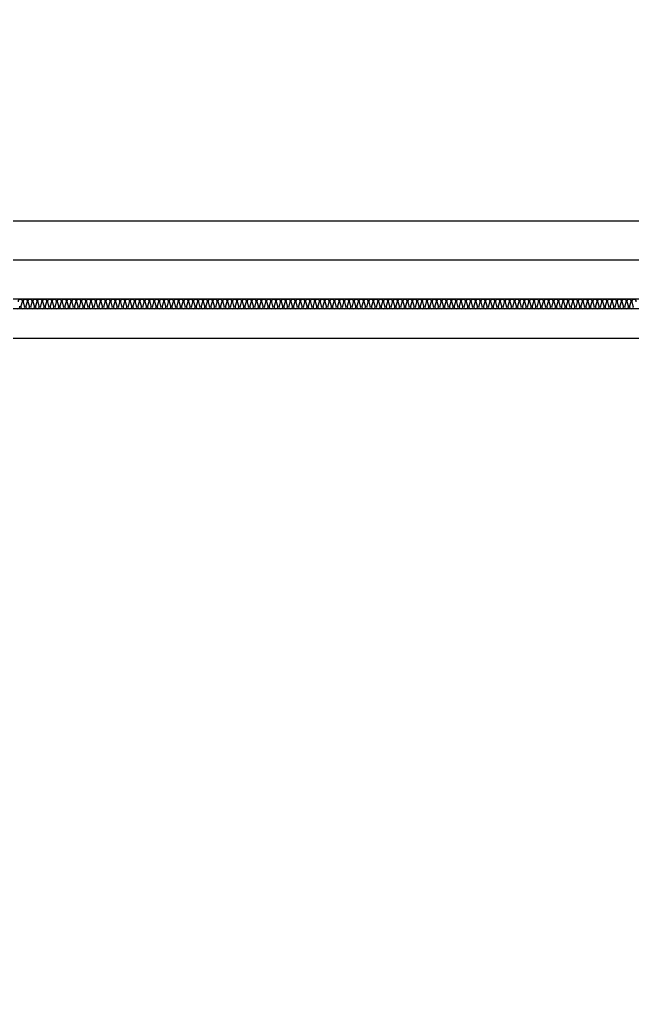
# Model space of a CAD drawing. Header units: millimetres. Extents: x -26983 to 60590, y 825 to 42375.
# Drawn here: x 56262.6 to 56324.1, y 18328.4 to 18427.8 of the extents above; entities that cross this region are included whole.
import ezdxf

# ---------------------------------------------------------------- set-up
doc = ezdxf.new("R2010")
doc.units = ezdxf.units.MM
doc.header["$LTSCALE"] = 100
doc.header["$MEASUREMENT"] = 0
doc.layers.get('0').update_dxf_attribs({"linetype": 'CONTINUOUS'})
doc.layers.add('ELE9', color=9, linetype='CONTINUOUS')

# ---------------------------------------------------------------- blocks, each defined once
blk = doc.blocks.new('B2FF')
at = {"layer": 'ELE9', "color": 253, "ltscale": 0.1}
for points in [[(37174174.7, 643646.3), (37148224.7, 643646.3, 0.414214), (37124724.7, 620146.3), (37124724.7, 600146.4, 1), (37171724.7, 600146.3), (37171724.7, 624896.3), (37174174.7, 624896.3)], [(37174174.7, 643346.3), (37148224.7, 643346.3, 0.414214), (37125024.7, 620146.3), (37125024.7, 600146.4, 1), (37171424.7, 600146.3), (37171424.7, 625196.3), (37174174.7, 625196.3)]]:
    blk.add_lwpolyline(points, format="xyb", dxfattribs=at)
blk.add_lwpolyline([(37170424.7, 598346.3), (37166349.7, 598346.3), (37166349.7, 601846.3), (37160249.7, 601846.3), (37160249.7, 602671.3), (37148674.7, 602671.3), (37148674.7, 613521.3), (37170424.7, 613521.3)], close=True, dxfattribs=at)
for points in [[(37170624.7, 598146.3), (37166149.7, 598146.3), (37166149.7, 601646.3), (37159513.6, 601646.3)], [(37170624.7, 597946.3), (37165949.7, 597946.3), (37165949.7, 601446.3), (37159503, 601446.3)]]:
    blk.add_lwpolyline(points, dxfattribs=at)
at = {"layer": 'ELE9', "color": 253, "ltscale": 10000}
for points in [[(37161624.9, 601396.3, 0.524856), (37161634.3, 601409.9)], [(37161628.1, 601432.8, -1.449198), (37161646.8, 601432.8), (37161640.6, 601409.9, 0.524856), (37161649.9, 601396.3, 0.524856), (37161659.3, 601409.9), (37161653.1, 601432.8, -1.449198), (37161671.8, 601432.8), (37161665.6, 601409.9, 0.524856), (37161674.9, 601396.3, 0.524856), (37161684.3, 601409.9), (37161678.1, 601432.8, -1.449198), (37161696.8, 601432.8), (37161690.6, 601409.9, 0.524856), (37161699.9, 601396.3, 0.524856), (37161709.3, 601409.9), (37161703.1, 601432.8, -1.449198), (37161721.8, 601432.8), (37161715.6, 601409.9, 0.524856), (37161724.9, 601396.3, 0.524856), (37161734.3, 601409.9), (37161728.1, 601432.8, -1.449198), (37161746.8, 601432.8), (37161740.6, 601409.9, 0.524856), (37161749.9, 601396.3, 0.524856), (37161759.3, 601409.9), (37161753.1, 601432.8, -1.449198), (37161771.8, 601432.8), (37161765.6, 601409.9, 0.524856), (37161774.9, 601396.3, 0.524856), (37161784.3, 601409.9), (37161778.1, 601432.8, -1.449198), (37161796.8, 601432.8), (37161790.6, 601409.9, 0.524856), (37161799.9, 601396.3, 0.524856), (37161809.3, 601409.9), (37161803.1, 601432.8, -1.449198), (37161821.8, 601432.8), (37161815.6, 601409.9, 0.524856), (37161824.9, 601396.3, 0.524856), (37161834.3, 601409.9), (37161828.1, 601432.8, -1.449198), (37161846.8, 601432.8), (37161840.6, 601409.9, 0.524856), (37161849.9, 601396.3, 0.524856), (37161859.3, 601409.9), (37161853.1, 601432.8, -1.449198), (37161871.8, 601432.8), (37161865.6, 601409.9, 0.524856), (37161874.9, 601396.3, 0.524856), (37161884.3, 601409.9), (37161878.1, 601432.8, -1.449198), (37161896.8, 601432.8), (37161890.6, 601409.9, 0.524856), (37161899.9, 601396.3, 0.524856), (37161909.3, 601409.9), (37161903.1, 601432.8, -1.449198), (37161921.8, 601432.8), (37161915.6, 601409.9, 0.524856), (37161924.9, 601396.3, 0.524856), (37161934.3, 601409.9), (37161928.1, 601432.8, -1.449198), (37161946.8, 601432.8), (37161940.6, 601409.9, 0.524856), (37161949.9, 601396.3, 0.524856), (37161959.3, 601409.9), (37161953.1, 601432.8, -1.449198), (37161971.8, 601432.8), (37161965.6, 601409.9, 0.524856), (37161974.9, 601396.3, 0.524856), (37161984.3, 601409.9), (37161978.1, 601432.8, -1.449198), (37161996.8, 601432.8), (37161990.6, 601409.9, 0.524856), (37161999.9, 601396.3, 0.524856), (37162009.3, 601409.9), (37162003.1, 601432.8, -1.449198), (37162021.8, 601432.8), (37162015.6, 601409.9, 0.524856), (37162024.9, 601396.3, 0.524856), (37162034.3, 601409.9), (37162028.1, 601432.8, -1.449198), (37162046.8, 601432.8), (37162040.6, 601409.9, 0.524856), (37162049.9, 601396.3, 0.524856), (37162059.3, 601409.9), (37162053.1, 601432.8, -1.449198), (37162071.8, 601432.8), (37162065.6, 601409.9, 0.524856), (37162074.9, 601396.3, 0.524856), (37162084.3, 601409.9), (37162078.1, 601432.8, -1.449198), (37162096.8, 601432.8), (37162090.6, 601409.9, 0.524856), (37162099.9, 601396.3, 0.524856), (37162109.3, 601409.9), (37162103.1, 601432.8, -1.449198), (37162121.8, 601432.8), (37162115.6, 601409.9, 0.524856), (37162124.9, 601396.3, 0.524856), (37162134.3, 601409.9), (37162128.1, 601432.8, -1.449198), (37162146.8, 601432.8), (37162140.6, 601409.9, 0.524856), (37162149.9, 601396.3, 0.524856), (37162159.3, 601409.9), (37162153.1, 601432.8, -1.449198), (37162171.8, 601432.8), (37162165.6, 601409.9, 0.524856), (37162174.9, 601396.3, 0.524856), (37162184.3, 601409.9), (37162178.1, 601432.8, -1.449198), (37162196.8, 601432.8), (37162190.6, 601409.9, 0.524856), (37162199.9, 601396.3, 0.524856), (37162209.3, 601409.9), (37162203.1, 601432.8, -1.449198), (37162221.8, 601432.8), (37162215.6, 601409.9, 0.524856), (37162224.9, 601396.3, 0.524856), (37162234.3, 601409.9), (37162228.1, 601432.8, -1.449198), (37162246.8, 601432.8), (37162240.6, 601409.9, 0.524856), (37162249.9, 601396.3, 0.524856), (37162259.3, 601409.9), (37162253.1, 601432.8, -1.449198), (37162271.8, 601432.8), (37162265.6, 601409.9, 0.524856), (37162274.9, 601396.3, 0.524856), (37162284.3, 601409.9), (37162278.1, 601432.8, -1.449198), (37162296.8, 601432.8), (37162290.6, 601409.9, 0.524856), (37162299.9, 601396.3, 0.524856), (37162309.3, 601409.9), (37162303.1, 601432.8, -1.449198), (37162321.8, 601432.8), (37162315.6, 601409.9, 0.524856), (37162324.9, 601396.3, 0.524856), (37162334.3, 601409.9), (37162328.1, 601432.8, -1.449198), (37162346.8, 601432.8), (37162340.6, 601409.9, 0.524856), (37162349.9, 601396.3, 0.524856), (37162359.3, 601409.9), (37162353.1, 601432.8, -1.449198), (37162371.8, 601432.8), (37162365.6, 601409.9, 0.524856), (37162374.9, 601396.3, 0.524856), (37162384.3, 601409.9), (37162378.1, 601432.8, -1.449198), (37162396.8, 601432.8), (37162390.6, 601409.9, 0.524856), (37162399.9, 601396.3, 0.524856), (37162409.3, 601409.9), (37162403.1, 601432.8, -1.449198), (37162421.8, 601432.8), (37162415.6, 601409.9, 0.524856), (37162424.9, 601396.3, 0.524856), (37162434.3, 601409.9), (37162428.1, 601432.8, -1.449198), (37162446.8, 601432.8), (37162440.6, 601409.9, 0.524856), (37162449.9, 601396.3, 0.524856), (37162459.3, 601409.9), (37162453.1, 601432.8, -1.449198), (37162471.8, 601432.8), (37162465.6, 601409.9, 0.524856), (37162474.9, 601396.3, 0.524856), (37162484.3, 601409.9), (37162478.1, 601432.8, -1.449198), (37162496.8, 601432.8), (37162490.6, 601409.9, 0.524856), (37162499.9, 601396.3, 0.524856), (37162509.3, 601409.9), (37162503.1, 601432.8, -1.449198), (37162521.8, 601432.8), (37162515.6, 601409.9, 0.524856), (37162524.9, 601396.3, 0.524856), (37162534.3, 601409.9), (37162528.1, 601432.8, -1.449198), (37162546.8, 601432.8), (37162540.6, 601409.9, 0.524856), (37162549.9, 601396.3, 0.524856), (37162559.3, 601409.9), (37162553.1, 601432.8, -1.449198), (37162571.8, 601432.8), (37162565.6, 601409.9, 0.524856), (37162574.9, 601396.3, 0.524856), (37162584.3, 601409.9), (37162578.1, 601432.8, -1.449198), (37162596.8, 601432.8), (37162590.6, 601409.9, 0.524856), (37162599.9, 601396.3, 0.524856), (37162609.3, 601409.9), (37162603.1, 601432.8, -1.449198), (37162621.8, 601432.8), (37162615.6, 601409.9, 0.524856), (37162624.9, 601396.3, 0.524856), (37162634.3, 601409.9), (37162628.1, 601432.8, -1.449198), (37162646.8, 601432.8), (37162640.6, 601409.9, 0.524856), (37162649.9, 601396.3, 0.524856), (37162659.3, 601409.9), (37162653.1, 601432.8, -1.449198), (37162671.8, 601432.8), (37162665.6, 601409.9, 0.524856), (37162674.9, 601396.3, 0.524856), (37162684.3, 601409.9), (37162678.1, 601432.8, -1.449198), (37162696.8, 601432.8), (37162690.6, 601409.9, 0.524856), (37162699.9, 601396.3, 0.524856), (37162709.3, 601409.9), (37162703.1, 601432.8, -1.449198), (37162721.8, 601432.8), (37162715.6, 601409.9, 0.524856), (37162724.9, 601396.3, 0.524856), (37162734.3, 601409.9), (37162728.1, 601432.8, -1.449198), (37162746.8, 601432.8), (37162740.6, 601409.9, 0.524856), (37162749.9, 601396.3, 0.524856), (37162759.3, 601409.9), (37162753.1, 601432.8, -1.449198), (37162771.8, 601432.8), (37162765.6, 601409.9, 0.524856), (37162774.9, 601396.3, 0.524856), (37162784.3, 601409.9), (37162778.1, 601432.8, -1.449198), (37162796.8, 601432.8), (37162790.6, 601409.9, 0.524856), (37162799.9, 601396.3, 0.524856), (37162809.3, 601409.9), (37162803.1, 601432.8, -1.449198), (37162821.8, 601432.8), (37162815.6, 601409.9, 0.524856), (37162824.9, 601396.3, 0.524856), (37162834.3, 601409.9), (37162828.1, 601432.8, -1.449198), (37162846.8, 601432.8), (37162840.6, 601409.9, 0.524856), (37162849.9, 601396.3, 0.524856), (37162859.3, 601409.9), (37162853.1, 601432.8, -1.449198), (37162871.8, 601432.8), (37162865.6, 601409.9, 0.524856), (37162874.9, 601396.3, 0.524856), (37162884.3, 601409.9), (37162878.1, 601432.8, -1.449198), (37162896.8, 601432.8), (37162890.6, 601409.9, 0.524856), (37162899.9, 601396.3, 0.524856), (37162909.3, 601409.9), (37162903.1, 601432.8, -1.449198), (37162921.8, 601432.8), (37162915.6, 601409.9, 0.524856), (37162924.9, 601396.3, 0.524856), (37162934.3, 601409.9), (37162928.1, 601432.8, -1.449198), (37162946.8, 601432.8), (37162940.6, 601409.9, 0.524856), (37162949.9, 601396.3, 0.524856), (37162959.3, 601409.9), (37162953.1, 601432.8, -1.449198), (37162971.8, 601432.8), (37162965.6, 601409.9, 0.524856), (37162974.9, 601396.3, 0.524856), (37162984.3, 601409.9), (37162978.1, 601432.8, -1.449198), (37162996.8, 601432.8), (37162990.6, 601409.9, 0.524856), (37162999.9, 601396.3, 0.524856), (37163009.3, 601409.9), (37163003.1, 601432.8, -1.449198), (37163021.8, 601432.8), (37163015.6, 601409.9, 0.524856), (37163024.9, 601396.3, 0.524856), (37163034.3, 601409.9), (37163028.1, 601432.8, -1.449198), (37163046.8, 601432.8), (37163040.6, 601409.9, 0.524856), (37163049.9, 601396.3, 0.524856), (37163059.3, 601409.9), (37163053.1, 601432.8, -1.449198), (37163071.8, 601432.8), (37163065.6, 601409.9, 0.524856), (37163074.9, 601396.3, 0.524856), (37163084.3, 601409.9), (37163078.1, 601432.8, -1.449198), (37163096.8, 601432.8), (37163090.6, 601409.9, 0.524856), (37163099.9, 601396.3, 0.524856), (37163109.3, 601409.9), (37163103.1, 601432.8, -1.449198), (37163121.8, 601432.8), (37163115.6, 601409.9, 0.524856), (37163124.9, 601396.3, 0.524856), (37163134.3, 601409.9), (37163128.1, 601432.8, -1.449198), (37163146.8, 601432.8), (37163140.6, 601409.9, 0.524856), (37163149.9, 601396.3, 0.524856), (37163159.3, 601409.9), (37163153.1, 601432.8, -1.449198), (37163171.8, 601432.8), (37163165.6, 601409.9, 0.524856), (37163174.9, 601396.3, 0.524856), (37163184.3, 601409.9), (37163178.1, 601432.8, -1.449198), (37163196.8, 601432.8), (37163190.6, 601409.9, 0.524856), (37163199.9, 601396.3, 0.524856), (37163209.3, 601409.9), (37163203.1, 601432.8, -1.449198), (37163221.8, 601432.8), (37163215.6, 601409.9, 0.524856), (37163224.9, 601396.3, 0.524856), (37163234.3, 601409.9), (37163228.1, 601432.8, -1.449198), (37163246.8, 601432.8), (37163240.6, 601409.9, 0.524856), (37163249.9, 601396.3, 0.524856), (37163259.3, 601409.9), (37163253.1, 601432.8, -1.449198), (37163271.8, 601432.8), (37163265.6, 601409.9, 0.524856), (37163274.9, 601396.3, 0.524856), (37163284.3, 601409.9), (37163278.1, 601432.8, -1.449198), (37163296.8, 601432.8), (37163290.6, 601409.9, 0.524856), (37163299.9, 601396.3, 0.524856), (37163309.3, 601409.9), (37163303.1, 601432.8, -1.449198), (37163321.8, 601432.8), (37163315.6, 601409.9, 0.524856), (37163324.9, 601396.3, 0.524856), (37163334.3, 601409.9), (37163328.1, 601432.8, -1.449198), (37163346.8, 601432.8), (37163340.6, 601409.9, 0.524856), (37163349.9, 601396.3, 0.524856), (37163359.3, 601409.9), (37163353.1, 601432.8, -1.449198), (37163371.8, 601432.8), (37163365.6, 601409.9, 0.524856), (37163374.9, 601396.3, 0.524856), (37163384.3, 601409.9), (37163378.1, 601432.8, -1.449198), (37163396.8, 601432.8), (37163390.6, 601409.9, 0.524856), (37163399.9, 601396.3, 0.524856), (37163409.3, 601409.9), (37163403.1, 601432.8, -1.449198), (37163421.8, 601432.8), (37163415.6, 601409.9, 0.524856), (37163424.9, 601396.3, 0.524856), (37163434.3, 601409.9), (37163428.1, 601432.8, -1.449198), (37163446.8, 601432.8), (37163440.6, 601409.9, 0.524856), (37163449.9, 601396.3, 0.524856), (37163459.3, 601409.9), (37163453.1, 601432.8, -1.449198), (37163471.8, 601432.8), (37163465.6, 601409.9, 0.524856), (37163474.9, 601396.3, 0.524856), (37163484.3, 601409.9), (37163478.1, 601432.8, -1.449198), (37163496.8, 601432.8), (37163490.6, 601409.9, 0.524856), (37163499.9, 601396.3, 0.524856), (37163509.3, 601409.9), (37163503.1, 601432.8, -1.449198), (37163521.8, 601432.8), (37163515.6, 601409.9, 0.524856), (37163524.9, 601396.3, 0.524856), (37163534.3, 601409.9), (37163528.1, 601432.8, -1.449198), (37163546.8, 601432.8), (37163540.6, 601409.9, 0.524856), (37163549.9, 601396.3, 0.524856), (37163559.3, 601409.9), (37163553.1, 601432.8, -1.449198), (37163571.8, 601432.8), (37163565.6, 601409.9, 0.524856), (37163574.9, 601396.3, 0.524856), (37163584.3, 601409.9), (37163578.1, 601432.8, -1.449198), (37163596.8, 601432.8), (37163590.6, 601409.9, 0.524856), (37163599.9, 601396.3, 0.524856), (37163609.3, 601409.9), (37163603.1, 601432.8, -1.449198), (37163621.8, 601432.8), (37163615.6, 601409.9, 0.524856), (37163624.9, 601396.3, 0.524856), (37163634.3, 601409.9), (37163628.1, 601432.8, -1.449198), (37163646.8, 601432.8), (37163640.6, 601409.9, 0.524856), (37163649.9, 601396.3, 0.524856), (37163659.3, 601409.9), (37163653.1, 601432.8, -1.449198), (37163671.8, 601432.8), (37163665.6, 601409.9, 0.524856), (37163674.9, 601396.3, 0.524856), (37163684.3, 601409.9), (37163678.1, 601432.8, -1.449198), (37163696.8, 601432.8), (37163690.6, 601409.9, 0.524856), (37163699.9, 601396.3, 0.524856), (37163709.3, 601409.9), (37163703.1, 601432.8, -1.449198), (37163721.8, 601432.8), (37163715.6, 601409.9, 0.524856), (37163724.9, 601396.3, 0.524856), (37163734.3, 601409.9), (37163728.1, 601432.8, -1.449198), (37163746.8, 601432.8), (37163740.6, 601409.9, 0.524856), (37163749.9, 601396.3, 0.524856), (37163759.3, 601409.9), (37163753.1, 601432.8, -1.449198), (37163771.8, 601432.8), (37163765.6, 601409.9, 0.524856), (37163774.9, 601396.3, 0.524856), (37163784.3, 601409.9), (37163778.1, 601432.8, -1.449198), (37163796.8, 601432.8), (37163790.6, 601409.9, 0.524856), (37163799.9, 601396.3, 0.524856), (37163809.3, 601409.9), (37163803.1, 601432.8, -1.449198), (37163821.8, 601432.8), (37163815.6, 601409.9, 0.524856), (37163824.9, 601396.3, 0.524856), (37163834.3, 601409.9), (37163828.1, 601432.8, -1.449198), (37163846.8, 601432.8), (37163840.6, 601409.9, 0.524856), (37163849.9, 601396.3, 0.524856), (37163859.3, 601409.9), (37163853.1, 601432.8, -1.449198), (37163871.8, 601432.8), (37163865.6, 601409.9, 0.524856), (37163874.9, 601396.3, 0.524856), (37163884.3, 601409.9), (37163878.1, 601432.8, -1.449198), (37163896.8, 601432.8), (37163890.6, 601409.9, 0.524856), (37163899.9, 601396.3, 0.524856), (37163909.3, 601409.9), (37163903.1, 601432.8, -1.449198), (37163921.8, 601432.8), (37163915.6, 601409.9, 0.524856), (37163924.9, 601396.3, 0.524856), (37163934.3, 601409.9), (37163928.1, 601432.8, -1.449198), (37163946.8, 601432.8), (37163940.6, 601409.9, 0.524856), (37163949.9, 601396.3, 0.524856), (37163959.3, 601409.9), (37163953.1, 601432.8, -1.449198), (37163971.8, 601432.8), (37163965.6, 601409.9, 0.524856), (37163974.9, 601396.3, 0.524856), (37163984.3, 601409.9), (37163978.1, 601432.8, -1.449198), (37163996.8, 601432.8), (37163990.6, 601409.9, 0.524856), (37163999.9, 601396.3, 0.524856), (37164009.3, 601409.9), (37164003.1, 601432.8, -1.449198), (37164021.8, 601432.8), (37164015.6, 601409.9, 0.524856), (37164024.9, 601396.3, 0.524856), (37164034.3, 601409.9), (37164028.1, 601432.8, -1.449198), (37164046.8, 601432.8), (37164040.6, 601409.9, 0.524856), (37164049.9, 601396.3, 0.524856), (37164059.3, 601409.9), (37164053.1, 601432.8, -1.449198), (37164071.8, 601432.8), (37164065.6, 601409.9, 0.524856), (37164074.9, 601396.3, 0.524856), (37164084.3, 601409.9), (37164078.1, 601432.8, -1.449198), (37164096.8, 601432.8), (37164090.6, 601409.9, 0.524856), (37164099.9, 601396.3, 0.524856), (37164109.3, 601409.9), (37164103.1, 601432.8, -1.449198), (37164121.8, 601432.8), (37164115.6, 601409.9, 0.524856), (37164124.9, 601396.3, 0.524856), (37164134.3, 601409.9), (37164128.1, 601432.8, -1.449198), (37164146.8, 601432.8), (37164140.6, 601409.9, 0.524856), (37164149.9, 601396.3, 0.524856), (37164159.3, 601409.9), (37164153.1, 601432.8, -1.449198), (37164171.8, 601432.8), (37164165.6, 601409.9, 0.524856), (37164174.9, 601396.3, 0.524856), (37164184.3, 601409.9), (37164178.1, 601432.8, -1.449198), (37164196.8, 601432.8), (37164190.6, 601409.9, 0.524856), (37164199.9, 601396.3, 0.524856), (37164209.3, 601409.9), (37164203.1, 601432.8, -1.449198), (37164221.8, 601432.8), (37164215.6, 601409.9, 0.524856), (37164224.9, 601396.3, 0.524856), (37164234.3, 601409.9), (37164228.1, 601432.8, -1.449198), (37164246.8, 601432.8), (37164240.6, 601409.9, 0.524856), (37164249.9, 601396.3, 0.524856), (37164259.3, 601409.9), (37164253.1, 601432.8, -1.449198), (37164271.8, 601432.8), (37164265.6, 601409.9, 0.524856), (37164274.9, 601396.3, 0.524856), (37164284.3, 601409.9), (37164278.1, 601432.8, -1.449198), (37164296.8, 601432.8), (37164290.6, 601409.9, 0.524856), (37164299.9, 601396.3, 0.524856), (37164309.3, 601409.9), (37164303.1, 601432.8, -1.449198), (37164321.8, 601432.8), (37164315.6, 601409.9, 0.524856), (37164324.9, 601396.3, 0.524856), (37164334.3, 601409.9), (37164328.1, 601432.8, -1.449198), (37164346.8, 601432.8), (37164340.6, 601409.9, 0.524856), (37164349.9, 601396.3, 0.524856), (37164359.3, 601409.9), (37164353.1, 601432.8, -1.449198), (37164371.8, 601432.8), (37164365.6, 601409.9, 0.524856), (37164374.9, 601396.3, 0.524856), (37164384.3, 601409.9), (37164378.1, 601432.8, -1.449198), (37164396.8, 601432.8), (37164390.6, 601409.9, 0.524856), (37164399.9, 601396.3, 0.524856), (37164409.3, 601409.9), (37164403.1, 601432.8, -1.449198), (37164421.8, 601432.8), (37164415.6, 601409.9, 0.524856), (37164424.9, 601396.3, 0.524856), (37164434.3, 601409.9), (37164428.1, 601432.8, -1.449198), (37164446.8, 601432.8), (37164440.6, 601409.9, 0.524856), (37164449.9, 601396.3, 0.524856), (37164459.3, 601409.9), (37164453.1, 601432.8, -1.449198), (37164471.8, 601432.8), (37164465.6, 601409.9, 0.524856), (37164474.9, 601396.3, 0.524856), (37164484.3, 601409.9), (37164478.1, 601432.8, -1.449198), (37164496.8, 601432.8), (37164490.6, 601409.9, 0.524856), (37164499.9, 601396.3, 0.524856), (37164509.3, 601409.9), (37164503.1, 601432.8, -1.449198), (37164521.8, 601432.8), (37164515.6, 601409.9, 0.524856), (37164524.9, 601396.3, 0.524856), (37164534.3, 601409.9), (37164528.1, 601432.8, -1.449198), (37164546.8, 601432.8), (37164540.6, 601409.9, 0.524856), (37164549.9, 601396.3, 0.524856), (37164559.3, 601409.9), (37164553.1, 601432.8, -1.449198), (37164571.8, 601432.8), (37164565.6, 601409.9, 0.524856), (37164574.9, 601396.3, 0.524856), (37164584.3, 601409.9), (37164578.1, 601432.8, -1.449198), (37164596.8, 601432.8), (37164590.6, 601409.9, 0.524856), (37164599.9, 601396.3, 0.524856), (37164609.3, 601409.9), (37164603.1, 601432.8, -1.449198), (37164621.8, 601432.8), (37164615.6, 601409.9, 0.524856), (37164624.9, 601396.3, 0.524856), (37164634.3, 601409.9), (37164628.1, 601432.8, -1.449198), (37164646.8, 601432.8), (37164640.6, 601409.9, 0.524856), (37164649.9, 601396.3, 0.524856), (37164659.3, 601409.9), (37164653.1, 601432.8, -1.449198), (37164671.8, 601432.8), (37164665.6, 601409.9, 0.524856), (37164674.9, 601396.3, 0.524856), (37164684.3, 601409.9), (37164678.1, 601432.8, -1.449198), (37164696.8, 601432.8), (37164690.6, 601409.9, 0.524856), (37164699.9, 601396.3, 0.524856), (37164709.3, 601409.9), (37164703.1, 601432.8, -1.449198), (37164721.8, 601432.8), (37164715.6, 601409.9, 0.524856), (37164724.9, 601396.3, 0.524856), (37164734.3, 601409.9), (37164728.1, 601432.8, -1.449198), (37164746.8, 601432.8), (37164740.6, 601409.9, 0.524856), (37164749.9, 601396.3, 0.524856), (37164759.3, 601409.9), (37164753.1, 601432.8, -1.449198), (37164771.8, 601432.8), (37164765.6, 601409.9, 0.524856), (37164774.9, 601396.3, 0.524856), (37164784.3, 601409.9), (37164778.1, 601432.8, -1.449198), (37164796.8, 601432.8)], [(37150157.7, 590962.2, -0.021839), (37149174.7, 590836.2), (37149174.7, 586196.5), (37170574.7, 586196.5), (37170574.7, 597896.3), (37165899.7, 597896.3), (37165899.7, 601396.3), (37159549.9, 601396.3, -0.027482), (37159399.3, 600158.7, -0.027482)]]:
    blk.add_lwpolyline(points, format="xyb", dxfattribs=at)
at = {"layer": 'ELE9', "color": 253, "ltscale": 0.1}
blk.add_lwpolyline([(37160220.5, 601246.3), (37165749.7, 601246.3), (37165749.7, 597746.3), (37170424.7, 597746.3), (37170424.7, 586346.5), (37149324.7, 586346.5), (37149324.7, 590167.3, 0.366259)], format="xyb", close=True, dxfattribs=at)

msp = doc.modelspace()

# ---------------------------------------------------------------- block references
at = {"xscale": 0.01956471256889679, "yscale": 0.01956471256889679, "zscale": 0.01956471256889679}
msp.add_blockref('B2FF', (-670794.073, 6632.608), dxfattribs=at)

doc.saveas('drawing.dxf')
